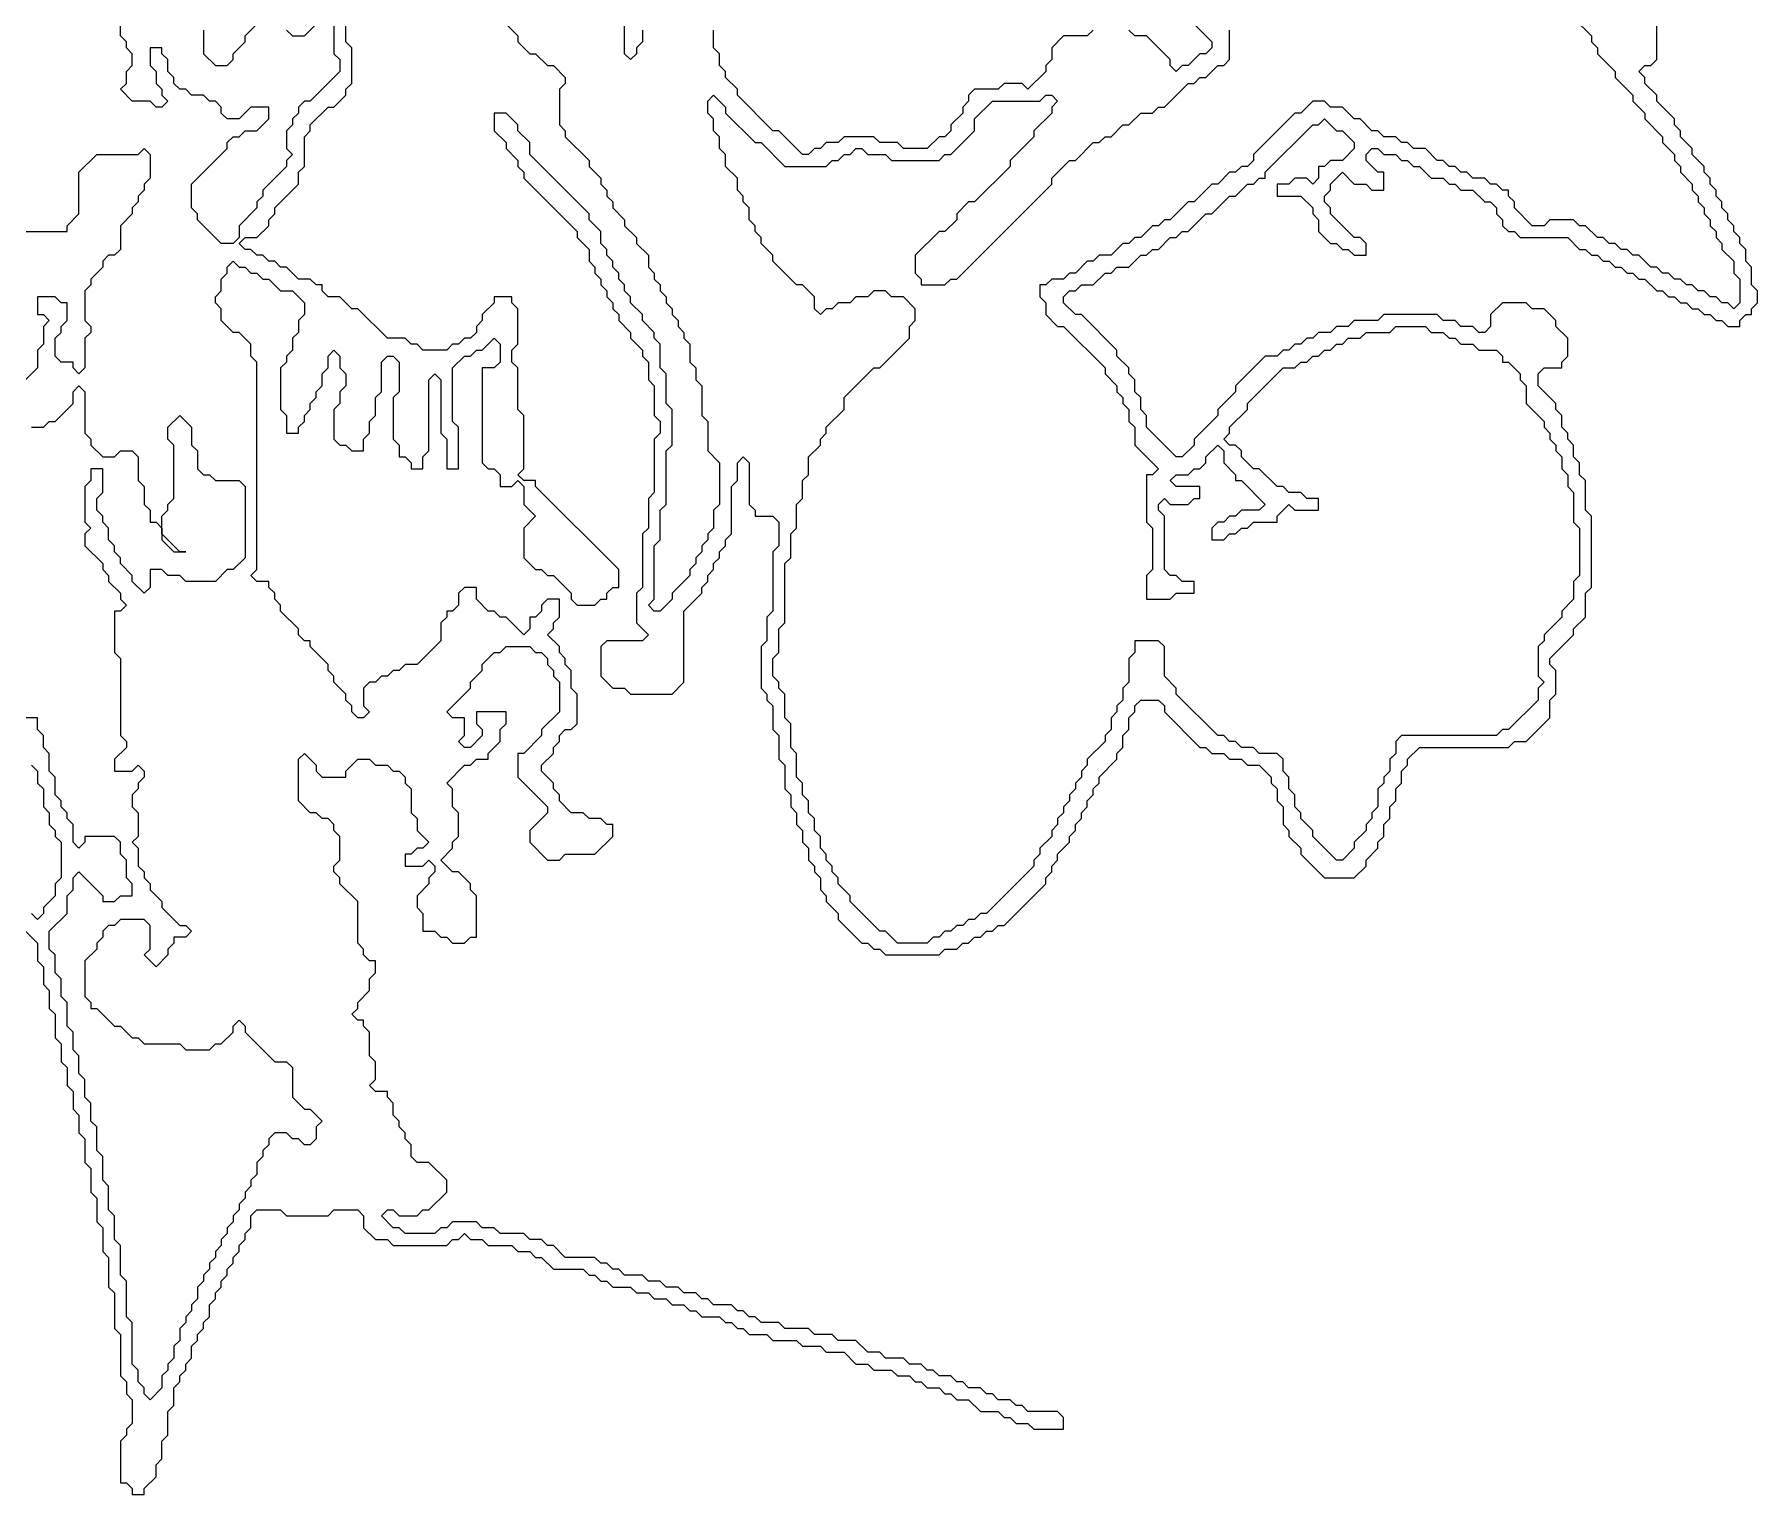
# Model space of a CAD drawing. Header units: metres. Extents: x 0 to 100, y 0 to 129.
# Drawn here: x 83.71 to 90.98, y 5.7 to 11.86 of the extents above; entities that cross this region are included whole.
import ezdxf

# ---------------------------------------------------------------- set-up
doc = ezdxf.new("R2010")
doc.units = ezdxf.units.M

msp = doc.modelspace()

# ---------------------------------------------------------------- linework, layer by layer
for points in [[(86.275, 11.875), (86.275, 11.825), (86.25, 11.8), (86.25, 11.775), (86.225, 11.75), (86.2, 11.775), (86.2, 12.025)], [(88.475, 12.025), (88.675, 11.825), (88.675, 11.8), (88.65, 11.775), (88.625, 11.775), (88.575, 11.725), (88.55, 11.725), (88.525, 11.7), (88.5, 11.725), (88.5, 11.75), (88.4, 11.85), (88.35, 11.85), (88.325, 11.875)], [(83.675, 8.075), (83.725, 8.025), (83.725, 7.95), (83.75, 7.925), (83.75, 7.85), (83.775, 7.825), (83.775, 7.75), (83.8, 7.725), (83.8, 7.625), (83.825, 7.6), (83.825, 7.525), (83.85, 7.5), (83.85, 7.425), (83.875, 7.4), (83.875, 7.325), (83.9, 7.3), (83.9, 7.225), (83.925, 7.2), (83.925, 7.1), (83.95, 7.075), (83.95, 6.975), (83.975, 6.95), (83.975, 6.85), (84, 6.825), (84, 6.725), (84.025, 6.7), (84.025, 6.575), (84.05, 6.55), (84.05, 6.4), (84.075, 6.375), (84.075, 6.2), (84.1, 6.175), (84.1, 6.125), (84.125, 6.1), (84.125, 6), (84.1, 5.975), (84.1, 5.95), (84.075, 5.925), (84.075, 5.75), (84.1, 5.75), (84.125, 5.725), (84.125, 5.7), (84.175, 5.7), (84.175, 5.725), (84.225, 5.775), (84.225, 5.825), (84.25, 5.85), (84.25, 5.925), (84.275, 5.95), (84.275, 6.05), (84.3, 6.075), (84.3, 6.15), (84.325, 6.175), (84.325, 6.2), (84.35, 6.225), (84.35, 6.25), (84.375, 6.275), (84.375, 6.325), (84.4, 6.35), (84.4, 6.375), (84.425, 6.4), (84.425, 6.425), (84.45, 6.45), (84.45, 6.5), (84.475, 6.525), (84.475, 6.55), (84.5, 6.575), (84.5, 6.6), (84.525, 6.625), (84.525, 6.65), (84.55, 6.675), (84.55, 6.7), (84.575, 6.725), (84.575, 6.75), (84.6, 6.775), (84.6, 6.8), (84.625, 6.825), (84.625, 6.875), (84.65, 6.9), (84.75, 6.9), (84.775, 6.875), (84.95, 6.875), (84.975, 6.9), (85.075, 6.9), (85.1, 6.875), (85.1, 6.825), (85.15, 6.775), (85.2, 6.775), (85.225, 6.75), (85.45, 6.75), (85.475, 6.775), (85.5, 6.775), (85.525, 6.8), (85.55, 6.775), (85.6, 6.775), (85.625, 6.75), (85.725, 6.75), (85.75, 6.725), (85.8, 6.725), (85.825, 6.7), (85.85, 6.7), (85.9, 6.65), (86.025, 6.65), (86.05, 6.625), (86.075, 6.625), (86.1, 6.6), (86.125, 6.6), (86.15, 6.575), (86.225, 6.575), (86.25, 6.55), (86.3, 6.55), (86.325, 6.525), (86.375, 6.525), (86.4, 6.5), (86.45, 6.5), (86.475, 6.475), (86.5, 6.475), (86.525, 6.45), (86.6, 6.45), (86.625, 6.425), (86.65, 6.425), (86.675, 6.4), (86.7, 6.4), (86.725, 6.375), (86.8, 6.375), (86.825, 6.35), (86.925, 6.35), (86.95, 6.325), (87.025, 6.325), (87.05, 6.3), (87.125, 6.3), (87.175, 6.25), (87.225, 6.25), (87.25, 6.225), (87.325, 6.225), (87.35, 6.2), (87.4, 6.2), (87.425, 6.175), (87.45, 6.175), (87.475, 6.15), (87.525, 6.15), (87.55, 6.125), (87.575, 6.125), (87.6, 6.1), (87.65, 6.1), (87.7, 6.05), (87.775, 6.05), (87.8, 6.025), (87.825, 6.025), (87.85, 6), (87.9, 6), (87.925, 5.975), (88.05, 5.975), (88.05, 6.025), (88.025, 6.05), (87.9, 6.05), (87.875, 6.075), (87.85, 6.075), (87.825, 6.1), (87.775, 6.1), (87.75, 6.125), (87.725, 6.125), (87.7, 6.15), (87.65, 6.15), (87.625, 6.175), (87.6, 6.175), (87.575, 6.2), (87.525, 6.2), (87.5, 6.225), (87.475, 6.225), (87.45, 6.25), (87.4, 6.25), (87.375, 6.275), (87.3, 6.275), (87.275, 6.3), (87.225, 6.3), (87.175, 6.35), (87.1, 6.35), (87.075, 6.375), (87, 6.375), (86.975, 6.4), (86.875, 6.4), (86.85, 6.425), (86.775, 6.425), (86.75, 6.45), (86.725, 6.45), (86.7, 6.475), (86.675, 6.475), (86.65, 6.5), (86.575, 6.5), (86.55, 6.525), (86.525, 6.525), (86.5, 6.55), (86.45, 6.55), (86.425, 6.575), (86.375, 6.575), (86.35, 6.6), (86.3, 6.6), (86.275, 6.625), (86.2, 6.625), (86.175, 6.65), (86.15, 6.65), (86.125, 6.675), (86.1, 6.675), (86.075, 6.7), (85.95, 6.7), (85.9, 6.75), (85.875, 6.75), (85.85, 6.775), (85.8, 6.775), (85.775, 6.8), (85.675, 6.8), (85.65, 6.825), (85.6, 6.825), (85.575, 6.85), (85.475, 6.85), (85.45, 6.825), (85.425, 6.825), (85.4, 6.8), (85.275, 6.8), (85.25, 6.825), (85.225, 6.825), (85.175, 6.875), (85.2, 6.9), (85.225, 6.9), (85.25, 6.875), (85.325, 6.875), (85.35, 6.9), (85.375, 6.9), (85.45, 6.975), (85.45, 7.025), (85.375, 7.1), (85.325, 7.1), (85.3, 7.125), (85.3, 7.175), (85.275, 7.2), (85.275, 7.225), (85.25, 7.25), (85.25, 7.275), (85.225, 7.3), (85.225, 7.35), (85.2, 7.375), (85.2, 7.4), (85.15, 7.4), (85.125, 7.425), (85.15, 7.45), (85.15, 7.525), (85.125, 7.55), (85.125, 7.65), (85.1, 7.675), (85.1, 7.7), (85.075, 7.7), (85.05, 7.725), (85.075, 7.75), (85.075, 7.775), (85.125, 7.825), (85.125, 7.875), (85.15, 7.9), (85.15, 7.95), (85.125, 7.95), (85.1, 7.975), (85.1, 8), (85.075, 8.025), (85.075, 8.2), (85, 8.275), (85, 8.3), (84.975, 8.325), (84.975, 8.35), (85, 8.375), (85, 8.475), (84.975, 8.5), (84.975, 8.525), (84.95, 8.55), (84.925, 8.55), (84.9, 8.575), (84.875, 8.575), (84.825, 8.625), (84.825, 8.8), (84.85, 8.825), (84.9, 8.775), (84.9, 8.75), (84.925, 8.725), (85.025, 8.725), (85.025, 8.75), (85.075, 8.8), (85.125, 8.8), (85.15, 8.775), (85.2, 8.775), (85.225, 8.75), (85.25, 8.75), (85.275, 8.725), (85.275, 8.7), (85.3, 8.675), (85.3, 8.575), (85.325, 8.55), (85.325, 8.5), (85.375, 8.45), (85.35, 8.425), (85.325, 8.425), (85.3, 8.4), (85.275, 8.4), (85.275, 8.35), (85.35, 8.35), (85.375, 8.375), (85.4, 8.35), (85.4, 8.325), (85.375, 8.3), (85.375, 8.275), (85.325, 8.225), (85.325, 8.175), (85.35, 8.15), (85.35, 8.075), (85.4, 8.075), (85.425, 8.05), (85.45, 8.05), (85.475, 8.025), (85.525, 8.025), (85.55, 8.05), (85.575, 8.05), (85.575, 8.225), (85.55, 8.25), (85.55, 8.275), (85.5, 8.325), (85.475, 8.325), (85.425, 8.375), (85.475, 8.425), (85.475, 8.45), (85.5, 8.475), (85.5, 8.575), (85.475, 8.6), (85.475, 8.675), (85.45, 8.7), (85.525, 8.775), (85.55, 8.775), (85.575, 8.8), (85.625, 8.8), (85.625, 8.825), (85.675, 8.875), (85.675, 8.925), (85.7, 8.95), (85.7, 9), (85.575, 9), (85.575, 8.95), (85.6, 8.925), (85.6, 8.9), (85.55, 8.85), (85.525, 8.85), (85.5, 8.875), (85.525, 8.9), (85.525, 8.975), (85.475, 8.975), (85.45, 9), (85.55, 9.1), (85.55, 9.125), (85.6, 9.175), (85.6, 9.2), (85.65, 9.25), (85.675, 9.25), (85.7, 9.275), (85.8, 9.275), (85.825, 9.25), (85.85, 9.25), (85.875, 9.225), (85.875, 9.2), (85.9, 9.175), (85.9, 9.15), (85.925, 9.125), (85.925, 9), (85.85, 8.925), (85.85, 8.9), (85.775, 8.825), (85.75, 8.825), (85.75, 8.725), (85.875, 8.6), (85.875, 8.575), (85.8, 8.5), (85.8, 8.45), (85.875, 8.375), (85.925, 8.375), (85.95, 8.4), (86.075, 8.4), (86.15, 8.475), (86.15, 8.525), (86.125, 8.525), (86.1, 8.55), (86.05, 8.55), (86.025, 8.575), (85.975, 8.575), (85.925, 8.625), (85.925, 8.65), (85.9, 8.675), (85.9, 8.7), (85.85, 8.75), (85.85, 8.775), (85.9, 8.825), (85.9, 8.85), (85.925, 8.875), (85.925, 8.9), (85.95, 8.925), (85.975, 8.925), (86, 8.95), (86, 9.075), (85.975, 9.1), (85.975, 9.175), (85.95, 9.2), (85.95, 9.225), (85.925, 9.25), (85.925, 9.275), (85.875, 9.325), (85.9, 9.35), (85.9, 9.375), (85.925, 9.4), (85.925, 9.475), (85.875, 9.475), (85.85, 9.45), (85.85, 9.425), (85.825, 9.4), (85.8, 9.4), (85.8, 9.35), (85.775, 9.325), (85.7, 9.4), (85.675, 9.4), (85.65, 9.425), (85.625, 9.425), (85.575, 9.475), (85.575, 9.525), (85.525, 9.525), (85.5, 9.5), (85.5, 9.45), (85.475, 9.425), (85.45, 9.425), (85.45, 9.4), (85.425, 9.375), (85.425, 9.3), (85.325, 9.2), (85.275, 9.2), (85.25, 9.175), (85.225, 9.175), (85.2, 9.15), (85.175, 9.15), (85.15, 9.125), (85.125, 9.125), (85.1, 9.1), (85.1, 9.025), (85.125, 9), (85.1, 8.975), (85.075, 8.975), (85.05, 9), (85.05, 9.025), (85.025, 9.05), (85.025, 9.075), (84.975, 9.125), (84.975, 9.15), (84.95, 9.175), (84.95, 9.2), (84.875, 9.275), (84.875, 9.3), (84.85, 9.3), (84.825, 9.325), (84.825, 9.35), (84.75, 9.425), (84.75, 9.45), (84.725, 9.475), (84.725, 9.5), (84.7, 9.525), (84.7, 9.55), (84.65, 9.55), (84.625, 9.575), (84.65, 9.6), (84.65, 10.475), (84.625, 10.5), (84.625, 10.55), (84.575, 10.6), (84.55, 10.6), (84.5, 10.65), (84.5, 10.7), (84.475, 10.725), (84.475, 10.75), (84.5, 10.775), (84.5, 10.825), (84.525, 10.85), (84.525, 10.875), (84.55, 10.9), (84.575, 10.875), (84.6, 10.875), (84.625, 10.85), (84.65, 10.85), (84.675, 10.825), (84.7, 10.825), (84.75, 10.775), (84.8, 10.775), (84.85, 10.725), (84.85, 10.675), (84.825, 10.65), (84.825, 10.6), (84.8, 10.575), (84.8, 10.525), (84.775, 10.5), (84.775, 10.475), (84.75, 10.45), (84.75, 10.275), (84.775, 10.25), (84.775, 10.175), (84.825, 10.175), (84.825, 10.2), (84.85, 10.225), (84.85, 10.25), (84.875, 10.275), (84.875, 10.3), (84.9, 10.325), (84.9, 10.35), (84.925, 10.375), (84.925, 10.425), (84.95, 10.45), (84.95, 10.5), (84.975, 10.525), (85, 10.5), (85, 10.45), (85.025, 10.425), (85.025, 10.375), (85, 10.35), (85, 10.3), (84.975, 10.275), (84.975, 10.15), (85, 10.125), (85.025, 10.125), (85.05, 10.1), (85.1, 10.1), (85.1, 10.15), (85.125, 10.175), (85.125, 10.225), (85.15, 10.25), (85.15, 10.325), (85.175, 10.35), (85.175, 10.475), (85.2, 10.5), (85.225, 10.5), (85.25, 10.475), (85.25, 10.35), (85.225, 10.325), (85.225, 10.15), (85.25, 10.125), (85.25, 10.075), (85.275, 10.075), (85.3, 10.05), (85.3, 10.025), (85.35, 10.025), (85.35, 10.075), (85.375, 10.1), (85.375, 10.4), (85.4, 10.425), (85.425, 10.4), (85.425, 10.175), (85.45, 10.15), (85.45, 10.025), (85.5, 10.025), (85.5, 10.2), (85.475, 10.225), (85.475, 10.45), (85.525, 10.5), (85.55, 10.5), (85.575, 10.525), (85.6, 10.525), (85.65, 10.575), (85.675, 10.55), (85.675, 10.475), (85.65, 10.45), (85.6, 10.45), (85.6, 10.05), (85.625, 10.025), (85.65, 10.025), (85.675, 10), (85.675, 9.95), (85.725, 9.95), (85.75, 9.975), (85.775, 9.95), (85.775, 9.875), (85.825, 9.825), (85.775, 9.775), (85.775, 9.65), (85.825, 9.6), (85.85, 9.6), (85.875, 9.575), (85.9, 9.575), (85.975, 9.5), (85.975, 9.475), (86, 9.45), (86.075, 9.45), (86.1, 9.475), (86.125, 9.475), (86.125, 9.5), (86.15, 9.525), (86.175, 9.525), (86.175, 9.6), (85.825, 9.95), (85.825, 9.975), (85.775, 9.975), (85.75, 10), (85.775, 10.025), (85.775, 10.25), (85.75, 10.275), (85.75, 10.45), (85.725, 10.475), (85.725, 10.525), (85.75, 10.55), (85.75, 10.7), (85.725, 10.725), (85.725, 10.75), (85.65, 10.75), (85.65, 10.725), (85.6, 10.675), (85.6, 10.65), (85.575, 10.625), (85.575, 10.6), (85.55, 10.575), (85.525, 10.575), (85.5, 10.55), (85.475, 10.55), (85.45, 10.525), (85.35, 10.525), (85.325, 10.55), (85.3, 10.55), (85.275, 10.575), (85.2, 10.575), (85.075, 10.7), (85.05, 10.7), (85, 10.75), (84.95, 10.75), (84.925, 10.775), (84.925, 10.8), (84.9, 10.8), (84.875, 10.825), (84.825, 10.825), (84.775, 10.875), (84.75, 10.875), (84.725, 10.9), (84.7, 10.9), (84.675, 10.925), (84.65, 10.925), (84.625, 10.95), (84.6, 10.95), (84.575, 10.975), (84.6, 11), (84.65, 11), (84.7, 11.05), (84.7, 11.075), (84.725, 11.1), (84.725, 11.125), (84.825, 11.225), (84.825, 11.275), (84.85, 11.3), (84.85, 11.425), (84.875, 11.45), (84.875, 11.475), (84.95, 11.55), (84.975, 11.55), (85.025, 11.6), (85.025, 11.625), (85.05, 11.65), (85.05, 11.8), (85.025, 11.825), (85.025, 11.975)], [(84.975, 11.925), (84.975, 11.775), (85, 11.75), (85, 11.7), (84.875, 11.575), (84.85, 11.575), (84.825, 11.55), (84.825, 11.525), (84.8, 11.5), (84.8, 11.475), (84.775, 11.45), (84.775, 11.375), (84.8, 11.35), (84.775, 11.325), (84.775, 11.3), (84.675, 11.2), (84.675, 11.175), (84.65, 11.15), (84.65, 11.125), (84.575, 11.05), (84.575, 11), (84.55, 10.975), (84.5, 10.975), (84.4, 11.075), (84.4, 11.1), (84.375, 11.125), (84.375, 11.225), (84.525, 11.375), (84.525, 11.4), (84.55, 11.425), (84.575, 11.425), (84.6, 11.45), (84.65, 11.45), (84.7, 11.5), (84.7, 11.55), (84.625, 11.55), (84.575, 11.5), (84.525, 11.5), (84.5, 11.525), (84.5, 11.55), (84.475, 11.575), (84.45, 11.575), (84.425, 11.6), (84.375, 11.6), (84.35, 11.625), (84.325, 11.625), (84.3, 11.65), (84.3, 11.675), (84.275, 11.7), (84.275, 11.75), (84.25, 11.775), (84.25, 11.8), (84.2, 11.8), (84.2, 11.725), (84.225, 11.7), (84.225, 11.65), (84.25, 11.625), (84.25, 11.6), (84.275, 11.575), (84.25, 11.55), (84.225, 11.55), (84.2, 11.575), (84.125, 11.575), (84.075, 11.625), (84.1, 11.65), (84.1, 11.7), (84.125, 11.725), (84.125, 11.775), (84.1, 11.8), (84.1, 11.825), (84.075, 11.85), (84.075, 11.9)], [(84.775, 11.875), (84.8, 11.85), (84.85, 11.85), (84.95, 11.95)], [(90.2, 11.925), (90.275, 11.85), (90.275, 11.825), (90.3, 11.8), (90.3, 11.775), (90.375, 11.7), (90.375, 11.675), (90.45, 11.6), (90.45, 11.575), (90.5, 11.525), (90.5, 11.5), (90.575, 11.425), (90.575, 11.4), (90.625, 11.35), (90.625, 11.325), (90.65, 11.3), (90.65, 11.275), (90.7, 11.225), (90.7, 11.2), (90.725, 11.175), (90.725, 11.15), (90.75, 11.125), (90.75, 11.1), (90.775, 11.075), (90.775, 11.05), (90.8, 11.025), (90.8, 11), (90.825, 10.975), (90.825, 10.95), (90.875, 10.9), (90.875, 10.85), (90.9, 10.825), (90.9, 10.725), (90.875, 10.7), (90.85, 10.725), (90.825, 10.725), (90.8, 10.75), (90.775, 10.75), (90.75, 10.775), (90.725, 10.775), (90.7, 10.8), (90.675, 10.8), (90.65, 10.825), (90.625, 10.825), (90.6, 10.85), (90.575, 10.85), (90.55, 10.875), (90.525, 10.875), (90.475, 10.925), (90.45, 10.925), (90.425, 10.95), (90.4, 10.95), (90.375, 10.975), (90.35, 10.975), (90.325, 11), (90.3, 11), (90.25, 11.05), (90.225, 11.05), (90.2, 11.075), (90.1, 11.075), (90.075, 11.05), (90.025, 11.05), (89.95, 11.125), (89.95, 11.15), (89.925, 11.175), (89.925, 11.2), (89.9, 11.2), (89.875, 11.225), (89.85, 11.225), (89.825, 11.25), (89.775, 11.25), (89.75, 11.275), (89.725, 11.275), (89.7, 11.3), (89.675, 11.3), (89.65, 11.325), (89.625, 11.325), (89.575, 11.375), (89.525, 11.375), (89.5, 11.4), (89.475, 11.4), (89.45, 11.425), (89.4, 11.425), (89.375, 11.45), (89.35, 11.45), (89.3, 11.5), (89.275, 11.5), (89.225, 11.55), (89.175, 11.55), (89.15, 11.575), (89.1, 11.575), (89.05, 11.525), (89.025, 11.525), (88.85, 11.35), (88.85, 11.325), (88.825, 11.3), (88.8, 11.3), (88.775, 11.275), (88.75, 11.275), (88.7, 11.225), (88.675, 11.225), (88.6, 11.15), (88.575, 11.15), (88.5, 11.075), (88.475, 11.075), (88.45, 11.05), (88.425, 11.05), (88.375, 11), (88.35, 11), (88.325, 10.975), (88.3, 10.975), (88.25, 10.925), (88.2, 10.925), (88.175, 10.9), (88.15, 10.9), (88.1, 10.85), (88.075, 10.85), (88.05, 10.825), (88, 10.825), (87.975, 10.8), (87.95, 10.8), (87.95, 10.75), (87.975, 10.725), (87.975, 10.675), (88.025, 10.625), (88.05, 10.625), (88.225, 10.45), (88.225, 10.425), (88.275, 10.375), (88.275, 10.35), (88.3, 10.325), (88.3, 10.3), (88.325, 10.275), (88.325, 10.225), (88.35, 10.2), (88.35, 10.125), (88.45, 10.025), (88.425, 10), (88.4, 10), (88.4, 9.8), (88.425, 9.775), (88.425, 9.6), (88.4, 9.575), (88.4, 9.475), (88.5, 9.475), (88.525, 9.5), (88.6, 9.5), (88.6, 9.55), (88.55, 9.55), (88.525, 9.575), (88.5, 9.575), (88.475, 9.6), (88.475, 9.825), (88.45, 9.85), (88.45, 9.875), (88.475, 9.9), (88.5, 9.875), (88.575, 9.875), (88.6, 9.9), (88.625, 9.9), (88.625, 9.95), (88.525, 9.95), (88.5, 9.975), (88.525, 10), (88.575, 10), (88.6, 10.025), (88.625, 10.025), (88.65, 10.05), (88.65, 10.075), (88.7, 10.125), (88.725, 10.1), (88.725, 10.05), (88.775, 10), (88.775, 9.975), (88.8, 9.975), (88.9, 9.875), (88.875, 9.85), (88.8, 9.85), (88.775, 9.825), (88.75, 9.825), (88.725, 9.8), (88.7, 9.8), (88.675, 9.775), (88.675, 9.725), (88.725, 9.725), (88.75, 9.75), (88.775, 9.75), (88.8, 9.775), (88.825, 9.775), (88.85, 9.8), (88.95, 9.8), (88.95, 9.825), (89, 9.875), (89.025, 9.85), (89.125, 9.85), (89.125, 9.9), (89.075, 9.9), (89.05, 9.925), (89, 9.925), (88.975, 9.95), (88.95, 9.95), (88.875, 10.025), (88.85, 10.025), (88.8, 10.075), (88.8, 10.1), (88.775, 10.125), (88.75, 10.125), (88.725, 10.15), (88.75, 10.175), (88.75, 10.2), (88.825, 10.275), (88.825, 10.3), (88.975, 10.45), (89.025, 10.45), (89.05, 10.475), (89.075, 10.475), (89.1, 10.5), (89.125, 10.5), (89.15, 10.525), (89.175, 10.525), (89.2, 10.55), (89.225, 10.55), (89.25, 10.575), (89.3, 10.575), (89.325, 10.6), (89.425, 10.6), (89.45, 10.625), (89.575, 10.625), (89.6, 10.6), (89.65, 10.6), (89.675, 10.575), (89.7, 10.575), (89.725, 10.55), (89.775, 10.55), (89.8, 10.525), (89.875, 10.525), (89.9, 10.5), (89.9, 10.475), (89.925, 10.475), (89.975, 10.425), (89.975, 10.4), (90, 10.375), (90, 10.3), (90.075, 10.225), (90.075, 10.2), (90.1, 10.175), (90.1, 10.15), (90.125, 10.125), (90.125, 10.1), (90.15, 10.075), (90.15, 10.025), (90.175, 10), (90.175, 9.95), (90.2, 9.925), (90.2, 9.8), (90.225, 9.775), (90.225, 9.575), (90.2, 9.55), (90.2, 9.475), (90.15, 9.425), (90.15, 9.4), (90.075, 9.325), (90.075, 9.3), (90.05, 9.275), (90.05, 9.15), (90.075, 9.125), (90.05, 9.1), (90.05, 9.05), (89.925, 8.925), (89.9, 8.925), (89.875, 8.9), (89.475, 8.9), (89.45, 8.875), (89.45, 8.825), (89.425, 8.8), (89.425, 8.75), (89.4, 8.725), (89.4, 8.7), (89.375, 8.675), (89.375, 8.6), (89.35, 8.575), (89.35, 8.55), (89.325, 8.525), (89.325, 8.5), (89.275, 8.45), (89.275, 8.425), (89.225, 8.375), (89.2, 8.375), (89.1, 8.475), (89.1, 8.5), (89.05, 8.55), (89.05, 8.575), (89.025, 8.6), (89.025, 8.65), (89, 8.675), (89, 8.725), (88.975, 8.75), (88.975, 8.8), (88.95, 8.825), (88.875, 8.825), (88.85, 8.85), (88.8, 8.85), (88.775, 8.875), (88.75, 8.875), (88.725, 8.9), (88.7, 8.9), (88.525, 9.075), (88.525, 9.1), (88.475, 9.15), (88.475, 9.275), (88.45, 9.3), (88.35, 9.3), (88.35, 9.25), (88.325, 9.225), (88.325, 9.125), (88.3, 9.1), (88.3, 9.05), (88.275, 9.025), (88.275, 9), (88.25, 8.975), (88.25, 8.925), (88.225, 8.9), (88.225, 8.875), (88.15, 8.8), (88.15, 8.775), (88.125, 8.75), (88.125, 8.725), (88.1, 8.7), (88.1, 8.675), (88.075, 8.65), (88.075, 8.625), (88.05, 8.6), (88.05, 8.575), (88.025, 8.55), (88.025, 8.525), (88, 8.5), (88, 8.475), (87.95, 8.425), (87.95, 8.4), (87.925, 8.375), (87.925, 8.35), (87.725, 8.15), (87.7, 8.15), (87.675, 8.125), (87.65, 8.125), (87.625, 8.1), (87.6, 8.1), (87.575, 8.075), (87.55, 8.075), (87.525, 8.05), (87.5, 8.05), (87.475, 8.025), (87.35, 8.025), (87.3, 8.075), (87.275, 8.075), (87.15, 8.2), (87.15, 8.225), (87.1, 8.275), (87.1, 8.3), (87.075, 8.325), (87.075, 8.35), (87.05, 8.375), (87.05, 8.4), (87.025, 8.425), (87.025, 8.475), (87, 8.5), (87, 8.55), (86.975, 8.575), (86.975, 8.625), (86.95, 8.65), (86.95, 8.7), (86.925, 8.725), (86.925, 8.825), (86.9, 8.85), (86.9, 8.95), (86.875, 8.975), (86.875, 9.075), (86.85, 9.1), (86.85, 9.125), (86.825, 9.15), (86.825, 9.225), (86.85, 9.25), (86.85, 9.35), (86.875, 9.375), (86.875, 9.625), (86.9, 9.65), (86.9, 9.75), (86.925, 9.775), (86.925, 9.875), (86.95, 9.9), (86.95, 9.975), (86.975, 10), (86.975, 10.075), (87.025, 10.125), (87.025, 10.15), (87.05, 10.175), (87.05, 10.2), (87.125, 10.275), (87.125, 10.325), (87.25, 10.45), (87.275, 10.45), (87.4, 10.575), (87.4, 10.625), (87.425, 10.65), (87.425, 10.7), (87.375, 10.75), (87.325, 10.75), (87.3, 10.775), (87.25, 10.775), (87.225, 10.75), (87.175, 10.75), (87.15, 10.725), (87.1, 10.725), (87.075, 10.7), (87.05, 10.7), (87.025, 10.675), (87, 10.7), (87, 10.75), (86.95, 10.8), (86.925, 10.8), (86.825, 10.9), (86.825, 10.925), (86.775, 10.975), (86.775, 11), (86.75, 11.025), (86.75, 11.05), (86.725, 11.075), (86.725, 11.125), (86.7, 11.15), (86.7, 11.175), (86.675, 11.2), (86.675, 11.25), (86.625, 11.3), (86.625, 11.35), (86.6, 11.375), (86.6, 11.425), (86.575, 11.45), (86.575, 11.5), (86.55, 11.525), (86.55, 11.575), (86.575, 11.6), (86.625, 11.55), (86.625, 11.525), (86.75, 11.4), (86.775, 11.4), (86.875, 11.3), (87.05, 11.3), (87.075, 11.325), (87.1, 11.325), (87.125, 11.35), (87.15, 11.35), (87.175, 11.375), (87.2, 11.375), (87.225, 11.35), (87.3, 11.35), (87.325, 11.325), (87.525, 11.325), (87.55, 11.35), (87.575, 11.35), (87.675, 11.45), (87.675, 11.5), (87.75, 11.575), (87.95, 11.575), (87.975, 11.6), (88, 11.6), (88.025, 11.575), (88, 11.55), (88, 11.525), (87.925, 11.45), (87.925, 11.425), (87.825, 11.325), (87.825, 11.3), (87.675, 11.15), (87.65, 11.15), (87.6, 11.1), (87.6, 11.075), (87.55, 11.025), (87.525, 11.025), (87.425, 10.925), (87.425, 10.85), (87.45, 10.825), (87.45, 10.8), (87.55, 10.8), (87.575, 10.825), (87.6, 10.825), (88, 11.225), (88, 11.25), (88.075, 11.325), (88.1, 11.325), (88.175, 11.4), (88.2, 11.4), (88.225, 11.425), (88.25, 11.425), (88.3, 11.475), (88.325, 11.475), (88.375, 11.525), (88.425, 11.525), (88.45, 11.55), (88.475, 11.55), (88.575, 11.65), (88.6, 11.65), (88.625, 11.675), (88.65, 11.675), (88.7, 11.725), (88.725, 11.725), (88.75, 11.75), (88.75, 11.875)], [(84.425, 11.875), (84.425, 11.775), (84.475, 11.725), (84.525, 11.725), (84.55, 11.75), (84.55, 11.775), (84.6, 11.825), (84.6, 11.85), (84.65, 11.9)], [(85.7, 11.9), (85.75, 11.85), (85.75, 11.825), (85.8, 11.775), (85.825, 11.775), (85.875, 11.725), (85.9, 11.725), (85.95, 11.675), (85.95, 11.65), (85.925, 11.625), (85.925, 11.475), (85.95, 11.45), (85.95, 11.425), (86.05, 11.325), (86.05, 11.3), (86.1, 11.25), (86.1, 11.225), (86.125, 11.2), (86.125, 11.175), (86.15, 11.15), (86.15, 11.125), (86.2, 11.075), (86.2, 11.05), (86.25, 11), (86.25, 10.975), (86.3, 10.925), (86.3, 10.875), (86.325, 10.85), (86.325, 10.825), (86.35, 10.8), (86.35, 10.775), (86.375, 10.75), (86.375, 10.725), (86.4, 10.7), (86.4, 10.675), (86.425, 10.65), (86.425, 10.625), (86.45, 10.6), (86.45, 10.575), (86.475, 10.55), (86.475, 10.475), (86.5, 10.45), (86.5, 10.4), (86.525, 10.375), (86.525, 10.25), (86.55, 10.225), (86.55, 10.1), (86.6, 10.05), (86.6, 9.875), (86.575, 9.85), (86.575, 9.775), (86.55, 9.75), (86.55, 9.725), (86.525, 9.7), (86.525, 9.675), (86.5, 9.65), (86.5, 9.625), (86.475, 9.6), (86.475, 9.575), (86.4, 9.5), (86.4, 9.475), (86.35, 9.425), (86.325, 9.425), (86.3, 9.45), (86.325, 9.475), (86.325, 9.7), (86.35, 9.725), (86.35, 9.85), (86.375, 9.875), (86.375, 10.1), (86.4, 10.125), (86.4, 10.275), (86.375, 10.3), (86.375, 10.425), (86.35, 10.45), (86.35, 10.55), (86.325, 10.575), (86.325, 10.6), (86.275, 10.65), (86.275, 10.675), (86.225, 10.725), (86.225, 10.75), (86.2, 10.775), (86.2, 10.8), (86.175, 10.825), (86.175, 10.85), (86.15, 10.875), (86.15, 10.9), (86.125, 10.925), (86.125, 10.95), (86.1, 10.975), (86.1, 11.025), (86.05, 11.075), (86.05, 11.1), (85.8, 11.35), (85.8, 11.4), (85.75, 11.45), (85.75, 11.475), (85.7, 11.525), (85.65, 11.525), (85.65, 11.45), (85.7, 11.4), (85.7, 11.375), (85.75, 11.325), (85.75, 11.3), (85.775, 11.275), (85.775, 11.25), (86, 11.025), (86, 11), (86.05, 10.95), (86.05, 10.9), (86.075, 10.875), (86.075, 10.85), (86.1, 10.825), (86.1, 10.8), (86.125, 10.775), (86.125, 10.75), (86.15, 10.725), (86.15, 10.7), (86.175, 10.675), (86.175, 10.65), (86.225, 10.6), (86.225, 10.575), (86.275, 10.525), (86.275, 10.5), (86.3, 10.475), (86.3, 10.4), (86.325, 10.375), (86.325, 10.25), (86.35, 10.225), (86.35, 10.175), (86.325, 10.15), (86.325, 9.925), (86.3, 9.9), (86.3, 9.775), (86.275, 9.75), (86.275, 9.525), (86.25, 9.5), (86.25, 9.375), (86.3, 9.325), (86.275, 9.3), (86.125, 9.3), (86.1, 9.275), (86.1, 9.15), (86.15, 9.1), (86.2, 9.1), (86.225, 9.075), (86.4, 9.075), (86.45, 9.125), (86.45, 9.425), (86.525, 9.5), (86.525, 9.525), (86.55, 9.55), (86.55, 9.575), (86.575, 9.6), (86.575, 9.625), (86.6, 9.65), (86.6, 9.675), (86.625, 9.7), (86.625, 9.725), (86.65, 9.75), (86.65, 9.95), (86.675, 9.975), (86.675, 10.05), (86.7, 10.075), (86.725, 10.05), (86.725, 9.875), (86.75, 9.85), (86.75, 9.825), (86.825, 9.825), (86.85, 9.8), (86.85, 9.7), (86.825, 9.675), (86.825, 9.425), (86.8, 9.4), (86.8, 9.3), (86.775, 9.275), (86.775, 9.1), (86.8, 9.075), (86.8, 9.05), (86.825, 9.025), (86.825, 8.925), (86.85, 8.9), (86.85, 8.8), (86.875, 8.775), (86.875, 8.675), (86.9, 8.65), (86.9, 8.6), (86.925, 8.575), (86.925, 8.525), (86.95, 8.5), (86.95, 8.45), (86.975, 8.425), (86.975, 8.375), (87, 8.35), (87, 8.325), (87.025, 8.3), (87.025, 8.25), (87.05, 8.225), (87.05, 8.2), (87.1, 8.15), (87.1, 8.125), (87.2, 8.025), (87.225, 8.025), (87.25, 8), (87.275, 8), (87.3, 7.975), (87.525, 7.975), (87.55, 8), (87.6, 8), (87.625, 8.025), (87.65, 8.025), (87.675, 8.05), (87.7, 8.05), (87.725, 8.075), (87.75, 8.075), (87.775, 8.1), (87.8, 8.1), (87.975, 8.275), (87.975, 8.3), (88, 8.325), (88, 8.35), (88.025, 8.375), (88.025, 8.4), (88.075, 8.45), (88.075, 8.475), (88.1, 8.5), (88.1, 8.525), (88.125, 8.55), (88.125, 8.575), (88.15, 8.6), (88.15, 8.625), (88.175, 8.65), (88.175, 8.675), (88.2, 8.7), (88.2, 8.725), (88.275, 8.8), (88.275, 8.825), (88.3, 8.85), (88.3, 8.9), (88.325, 8.925), (88.325, 8.975), (88.35, 9), (88.35, 9.025), (88.375, 9.05), (88.45, 9.05), (88.475, 9.025), (88.475, 9), (88.625, 8.85), (88.65, 8.85), (88.675, 8.825), (88.725, 8.825), (88.75, 8.8), (88.8, 8.8), (88.825, 8.775), (88.875, 8.775), (88.925, 8.725), (88.925, 8.7), (88.95, 8.675), (88.95, 8.625), (88.975, 8.6), (88.975, 8.525), (89, 8.5), (89, 8.475), (89.05, 8.425), (89.05, 8.4), (89.15, 8.3), (89.275, 8.3), (89.325, 8.35), (89.325, 8.375), (89.375, 8.425), (89.375, 8.45), (89.4, 8.475), (89.4, 8.525), (89.425, 8.55), (89.425, 8.6), (89.45, 8.625), (89.45, 8.675), (89.475, 8.7), (89.475, 8.75), (89.5, 8.775), (89.5, 8.8), (89.55, 8.85), (89.925, 8.85), (89.95, 8.875), (90, 8.875), (90.1, 8.975), (90.1, 9.05), (90.125, 9.075), (90.125, 9.175), (90.1, 9.2), (90.1, 9.225), (90.2, 9.325), (90.2, 9.35), (90.25, 9.4), (90.25, 9.5), (90.275, 9.525), (90.275, 9.825), (90.25, 9.85), (90.25, 9.975), (90.225, 10), (90.225, 10.05), (90.2, 10.075), (90.2, 10.125), (90.175, 10.15), (90.175, 10.175), (90.15, 10.2), (90.15, 10.25), (90.125, 10.275), (90.125, 10.3), (90.05, 10.375), (90.05, 10.425), (90.075, 10.45), (90.15, 10.45), (90.15, 10.475), (90.175, 10.5), (90.175, 10.575), (90.125, 10.625), (90.125, 10.65), (90.075, 10.7), (90.025, 10.7), (90, 10.725), (89.9, 10.725), (89.85, 10.675), (89.85, 10.625), (89.825, 10.6), (89.8, 10.6), (89.775, 10.625), (89.725, 10.625), (89.7, 10.65), (89.65, 10.65), (89.625, 10.675), (89.4, 10.675), (89.375, 10.65), (89.275, 10.65), (89.25, 10.625), (89.2, 10.625), (89.175, 10.6), (89.125, 10.6), (89.1, 10.575), (89.075, 10.575), (89.05, 10.55), (89.025, 10.55), (89, 10.525), (88.975, 10.525), (88.95, 10.5), (88.9, 10.5), (88.775, 10.375), (88.775, 10.35), (88.7, 10.275), (88.7, 10.25), (88.6, 10.15), (88.6, 10.125), (88.55, 10.075), (88.525, 10.075), (88.4, 10.2), (88.4, 10.25), (88.375, 10.275), (88.375, 10.325), (88.35, 10.35), (88.35, 10.4), (88.325, 10.425), (88.325, 10.45), (88.275, 10.5), (88.275, 10.525), (88.125, 10.675), (88.1, 10.675), (88.05, 10.725), (88.05, 10.75), (88.075, 10.775), (88.1, 10.775), (88.125, 10.8), (88.175, 10.8), (88.225, 10.85), (88.25, 10.85), (88.275, 10.875), (88.325, 10.875), (88.375, 10.925), (88.4, 10.925), (88.425, 10.95), (88.45, 10.95), (88.5, 11), (88.525, 11), (88.55, 11.025), (88.575, 11.025), (88.65, 11.1), (88.675, 11.1), (88.75, 11.175), (88.775, 11.175), (88.825, 11.225), (88.85, 11.225), (88.875, 11.25), (88.9, 11.25), (88.9, 11.275), (89.1, 11.475), (89.125, 11.475), (89.15, 11.5), (89.2, 11.45), (89.225, 11.45), (89.275, 11.4), (89.275, 11.375), (89.225, 11.325), (89.175, 11.325), (89.15, 11.3), (89.125, 11.3), (89.125, 11.25), (89.1, 11.225), (89.075, 11.25), (89.025, 11.25), (89, 11.225), (88.95, 11.225), (88.95, 11.175), (89.05, 11.175), (89.1, 11.125), (89.1, 11.1), (89.125, 11.075), (89.125, 11.025), (89.175, 10.975), (89.2, 10.975), (89.225, 10.95), (89.25, 10.95), (89.275, 10.925), (89.325, 10.925), (89.325, 10.975), (89.3, 11), (89.275, 11), (89.175, 11.1), (89.175, 11.125), (89.15, 11.15), (89.15, 11.175), (89.175, 11.2), (89.175, 11.225), (89.225, 11.275), (89.275, 11.225), (89.325, 11.225), (89.35, 11.2), (89.4, 11.2), (89.4, 11.275), (89.375, 11.275), (89.325, 11.325), (89.325, 11.35), (89.35, 11.375), (89.375, 11.375), (89.4, 11.35), (89.45, 11.35), (89.475, 11.325), (89.5, 11.325), (89.525, 11.3), (89.55, 11.3), (89.6, 11.25), (89.65, 11.25), (89.675, 11.225), (89.7, 11.225), (89.725, 11.2), (89.775, 11.2), (89.825, 11.15), (89.85, 11.15), (89.875, 11.125), (89.875, 11.1), (89.9, 11.075), (89.9, 11.05), (89.925, 11.025), (89.95, 11.025), (89.975, 11), (90.175, 11), (90.225, 10.95), (90.25, 10.95), (90.275, 10.925), (90.3, 10.925), (90.325, 10.9), (90.35, 10.9), (90.375, 10.875), (90.4, 10.875), (90.425, 10.85), (90.45, 10.85), (90.475, 10.825), (90.5, 10.825), (90.55, 10.775), (90.575, 10.775), (90.6, 10.75), (90.625, 10.75), (90.65, 10.725), (90.675, 10.725), (90.7, 10.7), (90.725, 10.7), (90.75, 10.675), (90.775, 10.675), (90.8, 10.65), (90.825, 10.65), (90.85, 10.625), (90.9, 10.625), (90.9, 10.65), (90.925, 10.675), (90.95, 10.675), (90.95, 10.7), (90.975, 10.725), (90.975, 10.775), (90.95, 10.8), (90.95, 10.875), (90.925, 10.9), (90.925, 10.95), (90.9, 10.975), (90.9, 11), (90.875, 11.025), (90.875, 11.05), (90.85, 11.075), (90.85, 11.1), (90.825, 11.125), (90.825, 11.15), (90.8, 11.175), (90.8, 11.2), (90.775, 11.225), (90.775, 11.25), (90.75, 11.275), (90.75, 11.3), (90.7, 11.35), (90.7, 11.375), (90.65, 11.425), (90.65, 11.45), (90.625, 11.475), (90.625, 11.5), (90.55, 11.575), (90.55, 11.6), (90.5, 11.65), (90.5, 11.675), (90.475, 11.7), (90.5, 11.725), (90.525, 11.725), (90.55, 11.75), (90.55, 11.9)], [(88.175, 11.875), (88.15, 11.85), (88.05, 11.85), (88, 11.8), (88, 11.75), (87.975, 11.725), (87.975, 11.7), (87.9, 11.625), (87.875, 11.65), (87.8, 11.65), (87.775, 11.625), (87.675, 11.625), (87.65, 11.6), (87.65, 11.575), (87.625, 11.55), (87.625, 11.525), (87.575, 11.475), (87.575, 11.45), (87.55, 11.425), (87.525, 11.425), (87.475, 11.375), (87.375, 11.375), (87.35, 11.4), (87.275, 11.4), (87.25, 11.425), (87.125, 11.425), (87.1, 11.4), (87.05, 11.4), (87.025, 11.375), (87, 11.375), (86.975, 11.35), (86.95, 11.35), (86.85, 11.45), (86.825, 11.45), (86.675, 11.6), (86.675, 11.625), (86.625, 11.675), (86.625, 11.7), (86.6, 11.725), (86.6, 11.775), (86.575, 11.8), (86.575, 11.875)], [(83.625, 11.025), (83.85, 11.025), (83.85, 11.05), (83.9, 11.1), (83.9, 11.275), (83.975, 11.35), (84.15, 11.35), (84.175, 11.375), (84.2, 11.35), (84.2, 11.25), (84.175, 11.225), (84.175, 11.2), (84.15, 11.175), (84.15, 11.15), (84.125, 11.125), (84.125, 11.1), (84.075, 11.05), (84.075, 10.95), (84.05, 10.925), (84.025, 10.925), (84, 10.9), (84, 10.875), (83.95, 10.825), (83.95, 10.8), (83.925, 10.775), (83.925, 10.65), (83.95, 10.625), (83.95, 10.6), (83.925, 10.575), (83.925, 10.45), (83.9, 10.425), (83.875, 10.45), (83.875, 10.475), (83.825, 10.475), (83.8, 10.5), (83.8, 10.575), (83.825, 10.6), (83.825, 10.625), (83.85, 10.65), (83.85, 10.725), (83.825, 10.725), (83.8, 10.75), (83.725, 10.75), (83.725, 10.675), (83.75, 10.675), (83.775, 10.65), (83.75, 10.625), (83.75, 10.55), (83.725, 10.525), (83.725, 10.45), (83.65, 10.375)], [(83.7, 10.2), (83.75, 10.2), (83.775, 10.225), (83.8, 10.225), (83.875, 10.3), (83.875, 10.35), (83.9, 10.375), (83.925, 10.35), (83.925, 10.175), (83.95, 10.15), (83.95, 10.125), (84, 10.075), (84.05, 10.075), (84.075, 10.1), (84.125, 10.1), (84.15, 10.075), (84.15, 9.975), (84.175, 9.95), (84.175, 9.875), (84.2, 9.85), (84.2, 9.8), (84.225, 9.8), (84.25, 9.775), (84.25, 9.725), (84.3, 9.675), (84.35, 9.675), (84.325, 9.675), (84.25, 9.75), (84.25, 9.825), (84.275, 9.85), (84.275, 9.875), (84.3, 9.9), (84.3, 10.125), (84.275, 10.15), (84.275, 10.2), (84.325, 10.25), (84.375, 10.2), (84.375, 10.125), (84.4, 10.1), (84.4, 10.025), (84.425, 10), (84.45, 10), (84.475, 9.975), (84.575, 9.975), (84.6, 9.95), (84.6, 9.65), (84.55, 9.6), (84.525, 9.6), (84.475, 9.55), (84.35, 9.55), (84.325, 9.575), (84.275, 9.575), (84.25, 9.6), (84.2, 9.6), (84.2, 9.525), (84.175, 9.5), (84.125, 9.55), (84.125, 9.575), (84.075, 9.625), (84.075, 9.65), (84.05, 9.675), (84.05, 9.7), (84.025, 9.725), (84.025, 9.775), (84, 9.8), (84, 9.825), (83.975, 9.85), (83.975, 9.9), (84, 9.925), (84, 10.025), (83.95, 10.025), (83.95, 9.975), (83.925, 9.95), (83.925, 9.8), (83.95, 9.775), (83.925, 9.75), (83.925, 9.7), (84, 9.625), (84, 9.6), (84.025, 9.575), (84.025, 9.55), (84.075, 9.5), (84.075, 9.475), (84.1, 9.45), (84.075, 9.425), (84.05, 9.425), (84.05, 9.25), (84.075, 9.225), (84.075, 8.9), (84.1, 8.875), (84.1, 8.85), (84.05, 8.8), (84.05, 8.75), (84.125, 8.75), (84.15, 8.775), (84.175, 8.75), (84.175, 8.725), (84.15, 8.7), (84.15, 8.675), (84.125, 8.65), (84.125, 8.6), (84.15, 8.575), (84.15, 8.475), (84.125, 8.45), (84.15, 8.425), (84.15, 8.35), (84.175, 8.325), (84.175, 8.3), (84.2, 8.275), (84.2, 8.25), (84.25, 8.2), (84.25, 8.175), (84.325, 8.1), (84.35, 8.1), (84.375, 8.075), (84.35, 8.05), (84.3, 8.05), (84.3, 8.025), (84.275, 8), (84.275, 7.975), (84.225, 7.925), (84.175, 7.975), (84.2, 8), (84.2, 8.1), (84.175, 8.125), (84.075, 8.125), (84.05, 8.1), (84.025, 8.1), (84, 8.075), (84, 8.05), (83.975, 8.025), (83.975, 8), (83.925, 7.95), (83.925, 7.8), (83.95, 7.775), (83.95, 7.75), (83.975, 7.75), (84.05, 7.675), (84.075, 7.675), (84.125, 7.625), (84.15, 7.625), (84.175, 7.6), (84.325, 7.6), (84.35, 7.575), (84.45, 7.575), (84.475, 7.6), (84.5, 7.6), (84.55, 7.65), (84.55, 7.675), (84.575, 7.7), (84.6, 7.675), (84.6, 7.65), (84.725, 7.525), (84.775, 7.525), (84.8, 7.5), (84.8, 7.375), (84.85, 7.325), (84.875, 7.325), (84.925, 7.275), (84.9, 7.25), (84.9, 7.2), (84.875, 7.175), (84.85, 7.175), (84.825, 7.2), (84.8, 7.2), (84.775, 7.225), (84.725, 7.225), (84.7, 7.2), (84.7, 7.175), (84.675, 7.15), (84.675, 7.125), (84.65, 7.1), (84.65, 7.05), (84.625, 7.025), (84.625, 7), (84.6, 6.975), (84.6, 6.95), (84.575, 6.925), (84.575, 6.9), (84.55, 6.875), (84.55, 6.85), (84.525, 6.825), (84.525, 6.8), (84.5, 6.775), (84.5, 6.75), (84.475, 6.725), (84.475, 6.7), (84.45, 6.675), (84.45, 6.65), (84.425, 6.625), (84.425, 6.6), (84.4, 6.575), (84.4, 6.525), (84.375, 6.5), (84.375, 6.475), (84.35, 6.45), (84.35, 6.425), (84.325, 6.4), (84.325, 6.35), (84.3, 6.325), (84.3, 6.275), (84.275, 6.25), (84.275, 6.225), (84.25, 6.2), (84.25, 6.15), (84.2, 6.1), (84.175, 6.125), (84.175, 6.15), (84.15, 6.175), (84.15, 6.225), (84.125, 6.25), (84.125, 6.425), (84.1, 6.45), (84.1, 6.6), (84.075, 6.625), (84.075, 6.75), (84.05, 6.775), (84.05, 6.875), (84.025, 6.9), (84.025, 7), (84, 7.025), (84, 7.125), (83.975, 7.15), (83.975, 7.25), (83.95, 7.275), (83.95, 7.35), (83.925, 7.375), (83.925, 7.45), (83.9, 7.475), (83.9, 7.55), (83.875, 7.575), (83.875, 7.65), (83.85, 7.675), (83.85, 7.775), (83.825, 7.8), (83.825, 7.875), (83.8, 7.9), (83.8, 7.975), (83.775, 8), (83.775, 8.075), (83.85, 8.15), (83.85, 8.225), (83.875, 8.25), (83.875, 8.3), (83.9, 8.325), (84, 8.225), (84, 8.2), (84.05, 8.2), (84.075, 8.225), (84.125, 8.225), (84.125, 8.275), (84.1, 8.3), (84.1, 8.375), (84.075, 8.4), (84.075, 8.45), (84.05, 8.475), (83.925, 8.475), (83.925, 8.45), (83.9, 8.425), (83.875, 8.45), (83.875, 8.525), (83.85, 8.55), (83.85, 8.575), (83.825, 8.6), (83.825, 8.625), (83.8, 8.65), (83.8, 8.725), (83.775, 8.75), (83.775, 8.825), (83.75, 8.85), (83.75, 8.9), (83.725, 8.925), (83.725, 8.975), (83.65, 8.975)], [(83.7, 8.775), (83.725, 8.75), (83.725, 8.7), (83.75, 8.675), (83.75, 8.6), (83.775, 8.575), (83.775, 8.525), (83.8, 8.5), (83.8, 8.475), (83.825, 8.45), (83.825, 8.3), (83.8, 8.275), (83.8, 8.225), (83.75, 8.175), (83.75, 8.15), (83.725, 8.125), (83.7, 8.15)]]:
    msp.add_lwpolyline(points)

doc.saveas('drawing.dxf')
